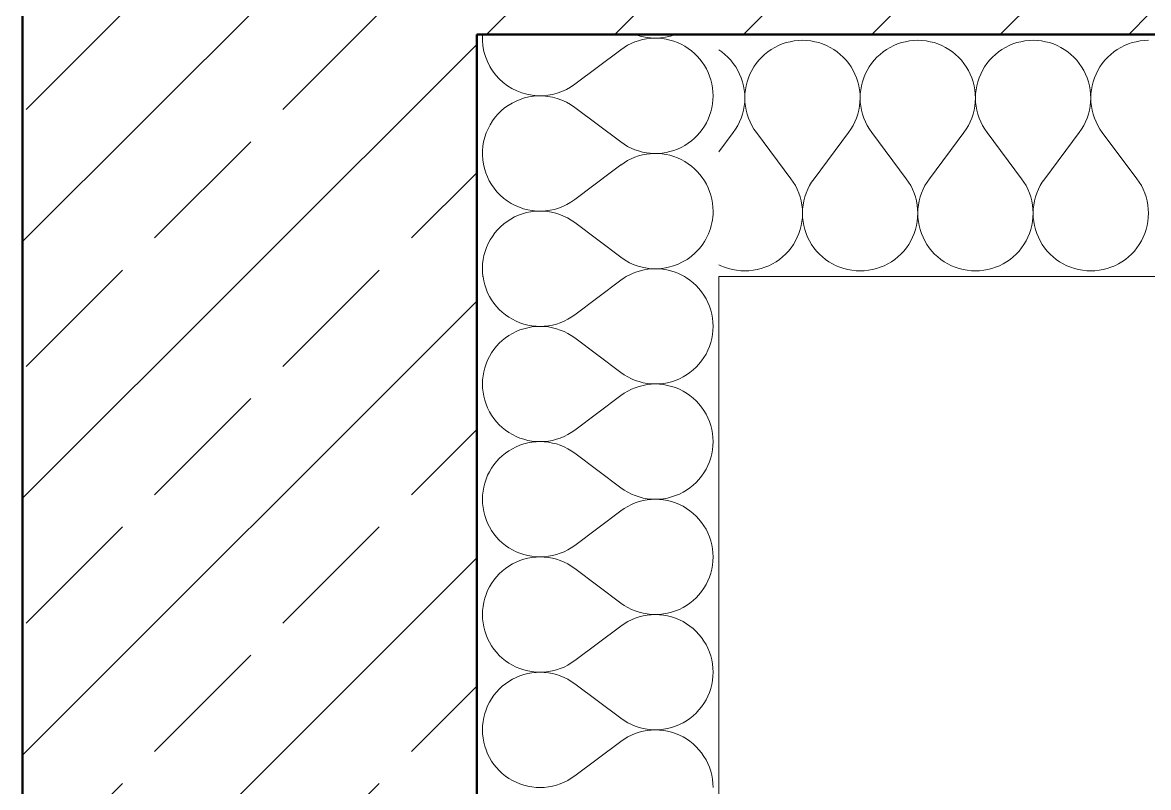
# Model space of a CAD drawing. Header units: centimetres. Extents: x 52.8 to 69.4, y 16.8 to 58.2.
# Drawn here: x 60.13 to 61.618, y 17.863 to 18.874 of the extents above; entities that cross this region are included whole.
import ezdxf
from ezdxf.xclip import XClip

# ---------------------------------------------------------------- set-up
doc = ezdxf.new("R2010")
doc.units = ezdxf.units.CM
doc.header["$MEASUREMENT"] = 0
doc.header["$XCLIPFRAME"] = 0
doc.set_wipeout_variables(frame=1)
for name, pattern in [('ML1_Strichlinie Eng Konstruktion', [0.225, 0.075, -0.15]), ('Strichlinie', [0.4, 0.3, -0.1]), ('Wipeout_Contour', [100, 0, -100])]:
    doc.linetypes.add(name, pattern=pattern)
for name, color, linetype in [('-2._Grundriss 2.UG_7_Decken.gfb', 7, 'Continuous'), ('-2._Grundriss 2.UG_7_Fassade.gfb', 7, 'Continuous'), ('-2._Grundriss 2.UG_7_Neubau_Wände massiv.gfb', 7, 'Continuous'), ('-2._Grundriss 2.UG_7_Unterdecken.gfb', 7, 'Continuous')]:
    doc.layers.add(name, color=color, linetype=linetype)
pattern_1 = [(45, (42.56998, 4.75838), (-0.1697056, 0.1697056), []), (45, (42.48513, 4.84323), (-0.1697056, 0.1697056), [0.18, -0.06])]

# ---------------------------------------------------------------- blocks, each defined once
blk = doc.blocks.new('*X306')
at = {"layer": '-2._Grundriss 2.UG_7_Fassade.gfb', "color": 8, "linetype": 'Continuous', "lineweight": 13, "ltscale": 10}
for p, q in [((60.8595, 18.7927), (60.9205, 18.8384)), ((60.8595, 18.7622), (60.9205, 18.7165)), ((60.9101, 18.6782), (60.9205, 18.686))]:
    blk.add_line(p, q, dxfattribs=at)
for centre, start, end in [((60.8138, 18.8536), 176.4167, 182.191), ((60.9662, 18.7774), 0, 126.8699), ((60.9662, 18.9298), 249.6359, 290.3641), ((60.8138, 18.8536), 267.809, 306.8699), ((60.8138, 18.7012), 53.1301, 92.1102), ((60.9662, 18.7774), 233.1301, 0), ((60.9662, 18.625), 0, 126.8699), ((60.9662, 18.625), 313.4805, 0)]:
    blk.add_arc(centre, 0.0762, start, end, dxfattribs=at)
blk = doc.blocks.new('*X307')
at = {"layer": '-2._Grundriss 2.UG_7_Fassade.gfb', "color": 8, "linetype": 'Continuous', "lineweight": 13, "ltscale": 10}
for p, q in [((60.8595, 18.6403), (60.9101, 18.6782)), ((60.8595, 18.6098), (60.9205, 18.5641))]:
    blk.add_line(p, q, dxfattribs=at)
for centre, start, end in [((60.8138, 18.8536), 182.191, 267.809), ((60.8138, 18.7012), 92.1102, 306.8699), ((60.8138, 18.5489), 53.1301, 187.9032), ((60.9662, 18.625), 233.1301, 313.4805), ((60.9662, 18.4727), 59.5985, 120.4015)]:
    blk.add_arc(centre, 0.0762, start, end, dxfattribs=at)
blk = doc.blocks.new('*X308')
at = {"layer": '-2._Grundriss 2.UG_7_Fassade.gfb', "color": 8, "linetype": 'Continuous', "lineweight": 13, "ltscale": 10}
for p, q in [((60.7383, 18.5384), (60.7384, 18.538)), ((60.7384, 18.538), (60.7393, 18.5327)), ((60.9249, 18.5367), (60.9205, 18.5336)), ((60.9277, 18.5384), (60.9249, 18.5367)), ((61.0073, 18.5368), (61.0046, 18.5384)), ((61.0118, 18.5337), (61.0073, 18.5368)), ((60.7393, 18.5327), (60.7407, 18.5274)), ((60.7407, 18.5274), (60.7424, 18.5222)), ((60.7424, 18.5222), (60.7445, 18.5172)), ((60.8595, 18.4879), (60.9205, 18.5336)), ((61.016, 18.5303), (61.0118, 18.5337)), ((61.02, 18.5266), (61.016, 18.5303)), ((61.0237, 18.5226), (61.02, 18.5266)), ((61.0272, 18.5183), (61.0237, 18.5226)), ((60.7445, 18.5172), (60.7469, 18.5123)), ((60.7469, 18.5123), (60.7497, 18.5076)), ((60.7497, 18.5076), (60.7528, 18.5032)), ((61.0303, 18.5139), (61.0272, 18.5183)), ((61.033, 18.5092), (61.0303, 18.5139)), ((61.0355, 18.5043), (61.033, 18.5092)), ((60.7528, 18.5032), (60.7562, 18.4989)), ((60.7562, 18.4989), (60.7599, 18.495)), ((60.7599, 18.495), (60.7639, 18.4913)), ((60.7639, 18.4913), (60.7682, 18.4878)), ((61.0376, 18.4993), (61.0355, 18.5043)), ((61.0393, 18.4941), (61.0376, 18.4993)), ((61.0406, 18.4889), (61.0393, 18.4941)), ((60.7682, 18.4878), (60.7726, 18.4847)), ((60.7726, 18.4847), (60.7773, 18.482)), ((60.7773, 18.482), (60.7822, 18.4795)), ((60.7822, 18.4795), (60.7872, 18.4775)), ((60.7872, 18.4775), (60.7924, 18.4757)), ((60.8353, 18.4758), (60.8405, 18.4775)), ((60.8405, 18.4775), (60.8455, 18.4796)), ((60.8455, 18.4796), (60.8504, 18.482)), ((60.8504, 18.482), (60.855, 18.4848)), ((60.855, 18.4848), (60.8595, 18.4879)), ((61.0416, 18.4835), (61.0406, 18.4889)), ((61.0422, 18.4781), (61.0416, 18.4835)), ((61.0424, 18.4727), (61.0422, 18.4781)), ((60.7773, 18.4634), (60.7726, 18.4606)), ((60.7822, 18.4658), (60.7773, 18.4634)), ((60.7872, 18.4679), (60.7822, 18.4658)), ((60.7924, 18.4696), (60.7872, 18.4679)), ((60.7924, 18.4757), (60.7976, 18.4744)), ((60.7976, 18.4709), (60.7924, 18.4696)), ((60.7976, 18.4744), (60.803, 18.4734)), ((60.803, 18.4719), (60.7976, 18.4709)), ((60.803, 18.4734), (60.8084, 18.4729)), ((60.8084, 18.4725), (60.803, 18.4719)), ((60.8084, 18.4729), (60.8138, 18.4727)), ((60.8138, 18.4727), (60.8084, 18.4725)), ((60.8138, 18.4727), (60.8193, 18.4729)), ((60.8193, 18.4725), (60.8138, 18.4727)), ((60.8193, 18.4729), (60.8247, 18.4734)), ((60.8247, 18.4719), (60.8193, 18.4725)), ((60.8247, 18.4734), (60.83, 18.4744)), ((60.83, 18.4709), (60.8247, 18.4719)), ((60.83, 18.4744), (60.8353, 18.4758)), ((60.8353, 18.4696), (60.83, 18.4709)), ((60.8405, 18.4678), (60.8353, 18.4696)), ((60.8455, 18.4658), (60.8405, 18.4678)), ((60.8504, 18.4633), (60.8455, 18.4658)), ((60.855, 18.4605), (60.8504, 18.4633)), ((61.0406, 18.4565), (61.0416, 18.4618)), ((61.0416, 18.4618), (61.0422, 18.4672)), ((61.0422, 18.4672), (61.0424, 18.4727)), ((60.7599, 18.4504), (60.7562, 18.4464)), ((60.7639, 18.4541), (60.7599, 18.4504)), ((60.7682, 18.4575), (60.7639, 18.4541)), ((60.7726, 18.4606), (60.7682, 18.4575)), ((60.8595, 18.4574), (60.855, 18.4605)), ((60.8595, 18.4574), (60.9205, 18.4117)), ((61.0376, 18.446), (61.0393, 18.4512)), ((61.0393, 18.4512), (61.0406, 18.4565)), ((60.7469, 18.433), (60.7445, 18.4281)), ((60.7497, 18.4377), (60.7469, 18.433)), ((60.7528, 18.4421), (60.7497, 18.4377)), ((60.7562, 18.4464), (60.7528, 18.4421)), ((61.0303, 18.4315), (61.033, 18.4361)), ((61.033, 18.4361), (61.0355, 18.441)), ((61.0355, 18.441), (61.0376, 18.446)), ((60.7407, 18.4179), (60.7393, 18.4127)), ((60.7424, 18.4231), (60.7407, 18.4179)), ((60.7445, 18.4281), (60.7424, 18.4231)), ((61.016, 18.4151), (61.02, 18.4188)), ((61.02, 18.4188), (61.0237, 18.4228)), ((61.0237, 18.4228), (61.0272, 18.427)), ((61.0272, 18.427), (61.0303, 18.4315)), ((60.7378, 18.4019), (60.7376, 18.3965)), ((60.7384, 18.4073), (60.7378, 18.4019)), ((60.7393, 18.4127), (60.7384, 18.4073)), ((60.9205, 18.4117), (60.9249, 18.4086)), ((60.9249, 18.4086), (60.9296, 18.4058)), ((60.9296, 18.4058), (60.9345, 18.4034)), ((60.9345, 18.4034), (60.9395, 18.4013)), ((60.9928, 18.4013), (60.9978, 18.4033)), ((60.9978, 18.4033), (61.0027, 18.4058)), ((61.0027, 18.4058), (61.0073, 18.4086)), ((61.0073, 18.4086), (61.0118, 18.4117)), ((61.0118, 18.4117), (61.016, 18.4151)), ((60.7376, 18.3965), (60.7378, 18.391)), ((60.7378, 18.391), (60.7384, 18.3856)), ((60.9296, 18.3871), (60.9249, 18.3843)), ((60.9345, 18.3896), (60.9296, 18.3871)), ((60.9395, 18.3916), (60.9345, 18.3896)), ((60.9395, 18.4013), (60.9446, 18.3996)), ((60.9446, 18.3934), (60.9395, 18.3916)), ((60.9446, 18.3996), (60.9499, 18.3982)), ((60.9499, 18.3947), (60.9446, 18.3934)), ((60.9499, 18.3982), (60.9553, 18.3973)), ((60.9553, 18.3957), (60.9499, 18.3947)), ((60.9553, 18.3973), (60.9607, 18.3967)), ((60.9607, 18.3963), (60.9553, 18.3957)), ((60.9607, 18.3967), (60.9661, 18.3965)), ((60.9661, 18.3965), (60.9607, 18.3963)), ((60.9661, 18.3965), (60.9716, 18.3967)), ((60.9716, 18.3963), (60.9661, 18.3965)), ((60.9716, 18.3967), (60.977, 18.3972)), ((60.977, 18.3957), (60.9716, 18.3963)), ((60.977, 18.3972), (60.9823, 18.3982)), ((60.9823, 18.3947), (60.977, 18.3957)), ((60.9823, 18.3982), (60.9876, 18.3995)), ((60.9876, 18.3934), (60.9823, 18.3947)), ((60.9876, 18.3995), (60.9928, 18.4013)), ((60.9928, 18.3917), (60.9876, 18.3934)), ((60.9978, 18.3896), (60.9928, 18.3917)), ((61.0027, 18.3872), (60.9978, 18.3896)), ((61.0073, 18.3844), (61.0027, 18.3872)), ((60.7384, 18.3856), (60.7393, 18.3803)), ((60.7393, 18.3803), (60.7407, 18.375)), ((60.7407, 18.375), (60.7424, 18.3698)), ((60.8595, 18.3355), (60.9205, 18.3812)), ((60.9249, 18.3843), (60.9205, 18.3812)), ((61.0118, 18.3813), (61.0073, 18.3844)), ((61.016, 18.3779), (61.0118, 18.3813)), ((61.02, 18.3742), (61.016, 18.3779)), ((61.0237, 18.3702), (61.02, 18.3742)), ((60.7424, 18.3698), (60.7445, 18.3648)), ((60.7445, 18.3648), (60.7469, 18.3599)), ((60.7469, 18.3599), (60.7497, 18.3553)), ((61.0272, 18.366), (61.0237, 18.3702)), ((61.0303, 18.3615), (61.0272, 18.366)), ((61.033, 18.3568), (61.0303, 18.3615)), ((60.7497, 18.3553), (60.7528, 18.3508)), ((60.7528, 18.3508), (60.7562, 18.3466)), ((60.7562, 18.3466), (60.7599, 18.3426)), ((60.7599, 18.3426), (60.7639, 18.3389)), ((61.0355, 18.3519), (61.033, 18.3568)), ((61.0376, 18.3469), (61.0355, 18.3519)), ((61.0393, 18.3418), (61.0376, 18.3469)), ((60.7639, 18.3389), (60.7682, 18.3355)), ((60.7682, 18.3355), (60.7726, 18.3324)), ((60.7726, 18.3324), (60.7773, 18.3296)), ((60.7773, 18.3296), (60.7822, 18.3272)), ((60.8455, 18.3272), (60.8504, 18.3296)), ((60.8504, 18.3296), (60.855, 18.3324)), ((60.855, 18.3324), (60.8595, 18.3355)), ((61.0406, 18.3365), (61.0393, 18.3418)), ((61.0416, 18.3311), (61.0406, 18.3365)), ((61.0422, 18.3257), (61.0416, 18.3311)), ((60.7822, 18.3134), (60.7773, 18.311)), ((60.7822, 18.3272), (60.7872, 18.3251)), ((60.7872, 18.3155), (60.7822, 18.3134)), ((60.7872, 18.3251), (60.7924, 18.3234)), ((60.7924, 18.3172), (60.7872, 18.3155)), ((60.7924, 18.3234), (60.7976, 18.322)), ((60.7976, 18.3186), (60.7924, 18.3172)), ((60.7976, 18.322), (60.803, 18.3211)), ((60.803, 18.3195), (60.7976, 18.3186)), ((60.803, 18.3211), (60.8084, 18.3205)), ((60.8084, 18.3201), (60.803, 18.3195)), ((60.8084, 18.3205), (60.8138, 18.3203)), ((60.8138, 18.3203), (60.8084, 18.3201)), ((60.8138, 18.3203), (60.8193, 18.3205)), ((60.8193, 18.3201), (60.8138, 18.3203)), ((60.8193, 18.3205), (60.8247, 18.3211)), ((60.8247, 18.3195), (60.8193, 18.3201)), ((60.8247, 18.3211), (60.83, 18.322)), ((60.83, 18.3185), (60.8247, 18.3195)), ((60.83, 18.322), (60.8353, 18.3234)), ((60.8353, 18.3172), (60.83, 18.3185)), ((60.8353, 18.3234), (60.8405, 18.3251)), ((60.8405, 18.3155), (60.8353, 18.3172)), ((60.8405, 18.3251), (60.8455, 18.3272)), ((60.8455, 18.3134), (60.8405, 18.3155)), ((60.8504, 18.3109), (60.8455, 18.3134)), ((61.0416, 18.3094), (61.0422, 18.3148)), ((61.0424, 18.3203), (61.0422, 18.3257)), ((61.0422, 18.3148), (61.0424, 18.3203)), ((60.7599, 18.298), (60.7562, 18.294)), ((60.7639, 18.3017), (60.7599, 18.298)), ((60.7682, 18.3051), (60.7639, 18.3017)), ((60.7726, 18.3082), (60.7682, 18.3051)), ((60.7773, 18.311), (60.7726, 18.3082)), ((60.855, 18.3082), (60.8504, 18.3109)), ((60.8595, 18.305), (60.855, 18.3082)), ((60.8595, 18.305), (60.9205, 18.2593)), ((61.0376, 18.2936), (61.0393, 18.2988)), ((61.0393, 18.2988), (61.0406, 18.3041)), ((61.0406, 18.3041), (61.0416, 18.3094)), ((60.7497, 18.2853), (60.7469, 18.2806)), ((60.7528, 18.2898), (60.7497, 18.2853)), ((60.7562, 18.294), (60.7528, 18.2898)), ((61.0303, 18.2791), (61.033, 18.2838)), ((61.033, 18.2838), (61.0355, 18.2886)), ((61.0355, 18.2886), (61.0376, 18.2936)), ((60.7424, 18.2707), (60.7407, 18.2656)), ((60.7445, 18.2758), (60.7424, 18.2707)), ((60.7469, 18.2806), (60.7445, 18.2758)), ((61.02, 18.2664), (61.0237, 18.2704)), ((61.0237, 18.2704), (61.0272, 18.2746)), ((61.0272, 18.2746), (61.0303, 18.2791)), ((60.7384, 18.2549), (60.7378, 18.2495)), ((60.7393, 18.2603), (60.7384, 18.2549)), ((60.7407, 18.2656), (60.7393, 18.2603)), ((60.9205, 18.2593), (60.9249, 18.2562)), ((60.9249, 18.2562), (60.9296, 18.2534)), ((60.9296, 18.2534), (60.9345, 18.251)), ((60.9978, 18.251), (61.0027, 18.2534)), ((61.0027, 18.2534), (61.0073, 18.2562)), ((61.0073, 18.2562), (61.0118, 18.2593)), ((61.0118, 18.2593), (61.016, 18.2627)), ((61.016, 18.2627), (61.02, 18.2664)), ((60.7378, 18.2495), (60.7376, 18.2441)), ((60.7376, 18.2441), (60.7378, 18.2387)), ((60.7378, 18.2387), (60.7384, 18.2332)), ((60.9345, 18.251), (60.9395, 18.2489)), ((60.9395, 18.2393), (60.9345, 18.2372)), ((60.9395, 18.2489), (60.9446, 18.2472)), ((60.9446, 18.241), (60.9395, 18.2393)), ((60.9446, 18.2472), (60.9499, 18.2458)), ((60.9499, 18.2423), (60.9446, 18.241)), ((60.9499, 18.2458), (60.9553, 18.2449)), ((60.9553, 18.2433), (60.9499, 18.2423)), ((60.9553, 18.2449), (60.9607, 18.2443)), ((60.9607, 18.2439), (60.9553, 18.2433)), ((60.9607, 18.2443), (60.9661, 18.2441)), ((60.9661, 18.2441), (60.9607, 18.2439)), ((60.9661, 18.2441), (60.9716, 18.2443)), ((60.9716, 18.2439), (60.9661, 18.2441)), ((60.9716, 18.2443), (60.977, 18.2449)), ((60.977, 18.2433), (60.9716, 18.2439)), ((60.977, 18.2449), (60.9823, 18.2458)), ((60.9823, 18.2424), (60.977, 18.2433)), ((60.9823, 18.2458), (60.9876, 18.2472)), ((60.9876, 18.241), (60.9823, 18.2424)), ((60.9876, 18.2472), (60.9928, 18.2489)), ((60.9928, 18.2393), (60.9876, 18.241)), ((60.9928, 18.2489), (60.9978, 18.251)), ((60.9978, 18.2372), (60.9928, 18.2393)), ((60.7384, 18.2332), (60.7393, 18.2279)), ((60.7393, 18.2279), (60.7407, 18.2226)), ((60.8595, 18.1831), (60.9205, 18.2289)), ((60.9249, 18.232), (60.9205, 18.2289)), ((60.9296, 18.2347), (60.9249, 18.232)), ((60.9345, 18.2372), (60.9296, 18.2347)), ((61.0027, 18.2348), (60.9978, 18.2372)), ((61.0073, 18.232), (61.0027, 18.2348)), ((61.0118, 18.2289), (61.0073, 18.232)), ((61.016, 18.2255), (61.0118, 18.2289)), ((61.02, 18.2218), (61.016, 18.2255)), ((60.7407, 18.2226), (60.7424, 18.2175)), ((60.7424, 18.2175), (60.7445, 18.2124)), ((60.7445, 18.2124), (60.7469, 18.2076)), ((61.0237, 18.2178), (61.02, 18.2218)), ((61.0272, 18.2136), (61.0237, 18.2178)), ((61.0303, 18.2091), (61.0272, 18.2136)), ((61.033, 18.2044), (61.0303, 18.2091)), ((60.7469, 18.2076), (60.7497, 18.2029)), ((60.7497, 18.2029), (60.7528, 18.1984)), ((60.7528, 18.1984), (60.7562, 18.1942)), ((60.7562, 18.1942), (60.7599, 18.1902)), ((61.0355, 18.1996), (61.033, 18.2044)), ((61.0376, 18.1945), (61.0355, 18.1996)), ((61.0393, 18.1894), (61.0376, 18.1945)), ((60.7599, 18.1902), (60.7639, 18.1865)), ((60.7639, 18.1865), (60.7682, 18.1831)), ((60.7682, 18.1831), (60.7726, 18.18)), ((60.7726, 18.18), (60.7773, 18.1772)), ((60.8504, 18.1773), (60.855, 18.18)), ((60.855, 18.18), (60.8595, 18.1831)), ((61.0406, 18.1841), (61.0393, 18.1894)), ((61.0416, 18.1787), (61.0406, 18.1841)), ((61.0422, 18.1733), (61.0416, 18.1787)), ((60.7773, 18.1772), (60.7822, 18.1748)), ((60.7822, 18.1748), (60.7872, 18.1727)), ((60.7872, 18.1727), (60.7924, 18.171)), ((60.7924, 18.1648), (60.7872, 18.1631)), ((60.7924, 18.171), (60.7976, 18.1696)), ((60.7976, 18.1662), (60.7924, 18.1648)), ((60.7976, 18.1696), (60.803, 18.1687)), ((60.803, 18.1671), (60.7976, 18.1662)), ((60.803, 18.1687), (60.8084, 18.1681)), ((60.8084, 18.1677), (60.803, 18.1671)), ((60.8084, 18.1681), (60.8138, 18.1679)), ((60.8138, 18.1679), (60.8084, 18.1677)), ((60.8138, 18.1679), (60.8193, 18.1681)), ((60.8193, 18.1677), (60.8138, 18.1679)), ((60.8193, 18.1681), (60.8247, 18.1687)), ((60.8247, 18.1671), (60.8193, 18.1677)), ((60.8247, 18.1687), (60.83, 18.1697)), ((60.83, 18.1661), (60.8247, 18.1671)), ((60.83, 18.1697), (60.8353, 18.171)), ((60.8353, 18.1648), (60.83, 18.1661)), ((60.8353, 18.171), (60.8405, 18.1727)), ((60.8405, 18.1631), (60.8353, 18.1648)), ((60.8405, 18.1727), (60.8455, 18.1748)), ((60.8455, 18.1748), (60.8504, 18.1773)), ((61.0424, 18.1679), (61.0422, 18.1733)), ((61.0422, 18.1625), (61.0424, 18.1679)), ((60.7639, 18.1493), (60.7599, 18.1456)), ((60.7682, 18.1527), (60.7639, 18.1493)), ((60.7726, 18.1558), (60.7682, 18.1527)), ((60.7773, 18.1586), (60.7726, 18.1558)), ((60.7822, 18.161), (60.7773, 18.1586)), ((60.7872, 18.1631), (60.7822, 18.161)), ((60.8455, 18.161), (60.8405, 18.1631)), ((60.8504, 18.1586), (60.8455, 18.161)), ((60.855, 18.1558), (60.8504, 18.1586)), ((60.8595, 18.1527), (60.855, 18.1558)), ((60.8595, 18.1527), (60.9205, 18.107)), ((61.0393, 18.1464), (61.0406, 18.1517)), ((61.0406, 18.1517), (61.0416, 18.1571)), ((61.0416, 18.1571), (61.0422, 18.1625)), ((60.7528, 18.1374), (60.7497, 18.1329)), ((60.7562, 18.1416), (60.7528, 18.1374)), ((60.7599, 18.1456), (60.7562, 18.1416)), ((61.033, 18.1314), (61.0355, 18.1362)), ((61.0355, 18.1362), (61.0376, 18.1413)), ((61.0376, 18.1413), (61.0393, 18.1464)), ((60.7445, 18.1234), (60.7424, 18.1183)), ((60.7469, 18.1282), (60.7445, 18.1234)), ((60.7497, 18.1329), (60.7469, 18.1282)), ((61.0237, 18.118), (61.0272, 18.1222)), ((61.0272, 18.1222), (61.0303, 18.1267)), ((61.0303, 18.1267), (61.033, 18.1314)), ((60.7393, 18.1079), (60.7384, 18.1026)), ((60.7407, 18.1132), (60.7393, 18.1079)), ((60.7424, 18.1183), (60.7407, 18.1132)), ((60.9205, 18.107), (60.9249, 18.1038)), ((61.0073, 18.1038), (61.0118, 18.1069)), ((61.0118, 18.1069), (61.016, 18.1103)), ((61.016, 18.1103), (61.02, 18.114)), ((61.02, 18.114), (61.0237, 18.118)), ((60.7378, 18.0971), (60.7376, 18.0917)), ((60.7376, 18.0917), (60.7378, 18.0863)), ((60.7384, 18.1026), (60.7378, 18.0971)), ((60.9249, 18.1038), (60.9296, 18.1011)), ((60.9296, 18.1011), (60.9345, 18.0986)), ((60.9345, 18.0986), (60.9395, 18.0965)), ((60.9395, 18.0965), (60.9446, 18.0948)), ((60.9446, 18.0948), (60.9499, 18.0935)), ((60.9499, 18.09), (60.9446, 18.0886)), ((60.9499, 18.0935), (60.9553, 18.0925)), ((60.9553, 18.0909), (60.9499, 18.09)), ((60.9553, 18.0925), (60.9607, 18.0919)), ((60.9607, 18.0915), (60.9553, 18.0909)), ((60.9607, 18.0919), (60.9661, 18.0917)), ((60.9661, 18.0917), (60.9607, 18.0915)), ((60.9661, 18.0917), (60.9716, 18.0919)), ((60.9716, 18.0915), (60.9661, 18.0917)), ((60.9716, 18.0919), (60.977, 18.0925)), ((60.977, 18.0909), (60.9716, 18.0915)), ((60.977, 18.0925), (60.9823, 18.0934)), ((60.9823, 18.09), (60.977, 18.0909)), ((60.9823, 18.0934), (60.9876, 18.0948)), ((60.9876, 18.0886), (60.9823, 18.09)), ((60.9876, 18.0948), (60.9928, 18.0965)), ((60.9928, 18.0965), (60.9978, 18.0986)), ((60.9978, 18.0986), (61.0027, 18.101)), ((61.0027, 18.101), (61.0073, 18.1038)), ((60.7378, 18.0863), (60.7384, 18.0809)), ((60.7384, 18.0809), (60.7393, 18.0755)), ((60.7393, 18.0755), (60.7407, 18.0702)), ((60.8595, 18.0308), (60.9205, 18.0765)), ((60.9249, 18.0796), (60.9205, 18.0765)), ((60.9296, 18.0824), (60.9249, 18.0796)), ((60.9345, 18.0848), (60.9296, 18.0824)), ((60.9395, 18.0869), (60.9345, 18.0848)), ((60.9446, 18.0886), (60.9395, 18.0869)), ((60.9928, 18.0869), (60.9876, 18.0886)), ((60.9978, 18.0848), (60.9928, 18.0869)), ((61.0027, 18.0824), (60.9978, 18.0848)), ((61.0073, 18.0796), (61.0027, 18.0824)), ((61.0118, 18.0765), (61.0073, 18.0796)), ((61.016, 18.0731), (61.0118, 18.0765)), ((60.7407, 18.0702), (60.7424, 18.0651)), ((60.7424, 18.0651), (60.7445, 18.06)), ((60.7445, 18.06), (60.7469, 18.0552)), ((61.02, 18.0694), (61.016, 18.0731)), ((61.0237, 18.0654), (61.02, 18.0694)), ((61.0272, 18.0612), (61.0237, 18.0654)), ((61.0303, 18.0567), (61.0272, 18.0612)), ((60.7469, 18.0552), (60.7497, 18.0505)), ((60.7497, 18.0505), (60.7528, 18.046)), ((60.7528, 18.046), (60.7562, 18.0418)), ((61.033, 18.052), (61.0303, 18.0567)), ((61.0355, 18.0472), (61.033, 18.052)), ((61.0376, 18.0422), (61.0355, 18.0472)), ((60.7562, 18.0418), (60.7599, 18.0378)), ((60.7599, 18.0378), (60.7639, 18.0341)), ((60.7639, 18.0341), (60.7682, 18.0307)), ((60.7682, 18.0307), (60.7726, 18.0276)), ((60.855, 18.0277), (60.8595, 18.0308)), ((61.0393, 18.037), (61.0376, 18.0422)), ((61.0406, 18.0317), (61.0393, 18.037)), ((61.0416, 18.0264), (61.0406, 18.0317)), ((60.7726, 18.0276), (60.7773, 18.0248)), ((60.7773, 18.0248), (60.7822, 18.0224)), ((60.7822, 18.0224), (60.7872, 18.0203)), ((60.7872, 18.0203), (60.7924, 18.0186)), ((60.7924, 18.0186), (60.7976, 18.0173)), ((60.7976, 18.0173), (60.803, 18.0163)), ((60.803, 18.0163), (60.8084, 18.0157)), ((60.8084, 18.0153), (60.803, 18.0148)), ((60.8084, 18.0157), (60.8138, 18.0155)), ((60.8138, 18.0155), (60.8084, 18.0153)), ((60.8138, 18.0155), (60.8193, 18.0157)), ((60.8193, 18.0153), (60.8138, 18.0155)), ((60.8193, 18.0157), (60.8247, 18.0163)), ((60.8247, 18.0147), (60.8193, 18.0153)), ((60.8247, 18.0163), (60.83, 18.0173)), ((60.83, 18.0173), (60.8353, 18.0186)), ((60.8353, 18.0186), (60.8405, 18.0203)), ((60.8405, 18.0203), (60.8455, 18.0224)), ((60.8455, 18.0224), (60.8504, 18.0249)), ((60.8504, 18.0249), (60.855, 18.0277)), ((61.0422, 18.021), (61.0416, 18.0264)), ((61.0424, 18.0155), (61.0422, 18.021)), ((61.0422, 18.0101), (61.0424, 18.0155)), ((60.7682, 18.0003), (60.7639, 17.9969)), ((60.7726, 18.0034), (60.7682, 18.0003)), ((60.7773, 18.0062), (60.7726, 18.0034)), ((60.7822, 18.0087), (60.7773, 18.0062)), ((60.7872, 18.0107), (60.7822, 18.0087)), ((60.7924, 18.0124), (60.7872, 18.0107)), ((60.7976, 18.0138), (60.7924, 18.0124)), ((60.803, 18.0148), (60.7976, 18.0138)), ((60.83, 18.0138), (60.8247, 18.0147)), ((60.8353, 18.0124), (60.83, 18.0138)), ((60.8405, 18.0107), (60.8353, 18.0124)), ((60.8455, 18.0086), (60.8405, 18.0107)), ((60.8504, 18.0062), (60.8455, 18.0086)), ((60.855, 18.0034), (60.8504, 18.0062)), ((60.8595, 18.0003), (60.855, 18.0034)), ((60.8595, 18.0003), (60.9205, 17.9546)), ((61.0406, 17.9993), (61.0416, 18.0047)), ((61.0416, 18.0047), (61.0422, 18.0101)), ((60.7562, 17.9892), (60.7528, 17.985)), ((60.7599, 17.9932), (60.7562, 17.9892)), ((60.7639, 17.9969), (60.7599, 17.9932)), ((61.0355, 17.9839), (61.0376, 17.9889)), ((61.0376, 17.9889), (61.0393, 17.994)), ((61.0393, 17.994), (61.0406, 17.9993)), ((60.7445, 17.971), (60.7424, 17.966)), ((60.7469, 17.9759), (60.7445, 17.971)), ((60.7497, 17.9805), (60.7469, 17.9759)), ((60.7528, 17.985), (60.7497, 17.9805)), ((61.0272, 17.9698), (61.0303, 17.9743)), ((61.0303, 17.9743), (61.033, 17.979)), ((61.033, 17.979), (61.0355, 17.9839)), ((60.7407, 17.9608), (60.7393, 17.9555)), ((60.7424, 17.966), (60.7407, 17.9608)), ((61.0118, 17.9545), (61.016, 17.9579)), ((61.016, 17.9579), (61.02, 17.9616)), ((61.02, 17.9616), (61.0237, 17.9656)), ((61.0237, 17.9656), (61.0272, 17.9698)), ((60.7378, 17.9448), (60.7376, 17.9393)), ((60.7384, 17.9502), (60.7378, 17.9448)), ((60.7393, 17.9555), (60.7384, 17.9502)), ((60.9205, 17.9546), (60.9249, 17.9515)), ((60.9249, 17.9515), (60.9296, 17.9487)), ((60.9296, 17.9487), (60.9345, 17.9462)), ((60.9345, 17.9462), (60.9395, 17.9442)), ((60.9395, 17.9442), (60.9446, 17.9424)), ((60.9446, 17.9424), (60.9499, 17.9411)), ((60.9499, 17.9411), (60.9553, 17.9401)), ((60.977, 17.9401), (60.9823, 17.9411)), ((60.9823, 17.9411), (60.9876, 17.9424)), ((60.9876, 17.9424), (60.9928, 17.9441)), ((60.9928, 17.9441), (60.9978, 17.9462)), ((60.9978, 17.9462), (61.0027, 17.9486)), ((61.0027, 17.9486), (61.0073, 17.9514)), ((61.0073, 17.9514), (61.0118, 17.9545)), ((60.7376, 17.9393), (60.7378, 17.9339)), ((60.7378, 17.9339), (60.7384, 17.9285)), ((60.7384, 17.9285), (60.7393, 17.9231)), ((60.9249, 17.9272), (60.9205, 17.9241)), ((60.9296, 17.93), (60.9249, 17.9272)), ((60.9345, 17.9324), (60.9296, 17.93)), ((60.9395, 17.9345), (60.9345, 17.9324)), ((60.9446, 17.9362), (60.9395, 17.9345)), ((60.9499, 17.9376), (60.9446, 17.9362)), ((60.9553, 17.9385), (60.9499, 17.9376)), ((60.9553, 17.9401), (60.9607, 17.9395)), ((60.9607, 17.9391), (60.9553, 17.9385)), ((60.9607, 17.9395), (60.9661, 17.9393)), ((60.9661, 17.9393), (60.9607, 17.9391)), ((60.9661, 17.9393), (60.9716, 17.9395)), ((60.9716, 17.9391), (60.9661, 17.9393)), ((60.9716, 17.9395), (60.977, 17.9401)), ((60.977, 17.9386), (60.9716, 17.9391)), ((60.9823, 17.9376), (60.977, 17.9386)), ((60.9876, 17.9363), (60.9823, 17.9376)), ((60.9928, 17.9345), (60.9876, 17.9363)), ((60.9978, 17.9325), (60.9928, 17.9345)), ((61.0027, 17.93), (60.9978, 17.9325)), ((61.0073, 17.9273), (61.0027, 17.93)), ((61.0118, 17.9242), (61.0073, 17.9273)), ((60.7393, 17.9231), (60.7407, 17.9179)), ((60.7407, 17.9179), (60.7424, 17.9127)), ((60.7424, 17.9127), (60.7445, 17.9077)), ((60.8595, 17.8784), (60.9205, 17.9241)), ((61.016, 17.9207), (61.0118, 17.9242)), ((61.02, 17.917), (61.016, 17.9207)), ((61.0237, 17.9131), (61.02, 17.917)), ((61.0272, 17.9088), (61.0237, 17.9131)), ((60.7445, 17.9077), (60.7469, 17.9028)), ((60.7469, 17.9028), (60.7497, 17.8981)), ((60.7497, 17.8981), (60.7528, 17.8937)), ((61.0303, 17.9043), (61.0272, 17.9088)), ((61.033, 17.8997), (61.0303, 17.9043)), ((61.0355, 17.8948), (61.033, 17.8997)), ((60.7528, 17.8937), (60.7562, 17.8894)), ((60.7562, 17.8894), (60.7599, 17.8854)), ((60.7599, 17.8854), (60.7639, 17.8817)), ((60.7639, 17.8817), (60.7682, 17.8783)), ((61.0376, 17.8898), (61.0355, 17.8948)), ((61.0393, 17.8846), (61.0376, 17.8898)), ((61.0406, 17.8793), (61.0393, 17.8846)), ((60.7682, 17.8783), (60.7726, 17.8752)), ((60.7726, 17.8752), (60.7773, 17.8724)), ((60.7773, 17.8724), (60.7822, 17.87)), ((60.7822, 17.87), (60.7872, 17.8679)), ((60.7872, 17.8679), (60.7924, 17.8662)), ((60.8353, 17.8662), (60.8405, 17.868)), ((60.8405, 17.868), (60.8455, 17.8701)), ((60.8455, 17.8701), (60.8504, 17.8725)), ((60.8504, 17.8725), (60.855, 17.8753)), ((60.855, 17.8753), (60.8595, 17.8784)), ((61.0416, 17.874), (61.0406, 17.8793)), ((61.0422, 17.8686), (61.0416, 17.874)), ((61.0424, 17.8631), (61.0422, 17.8686)), ((60.7924, 17.8662), (60.7976, 17.8649)), ((60.7976, 17.8649), (60.803, 17.8639)), ((60.803, 17.8639), (60.8084, 17.8633)), ((60.8084, 17.8633), (60.8138, 17.8631)), ((60.8138, 17.8631), (60.8193, 17.8633)), ((60.8193, 17.8633), (60.8247, 17.8639)), ((60.8247, 17.8639), (60.83, 17.8649)), ((60.83, 17.8649), (60.8353, 17.8662))]:
    blk.add_line(p, q, dxfattribs=at)
blk = doc.blocks.new('*X309')
at = {"layer": '-2._Grundriss 2.UG_7_Fassade.gfb', "color": 8, "linetype": 'Continuous', "lineweight": 13, "ltscale": 10}
for p, q in [((61.1443, 18.849), (61.139, 18.8477)), ((61.1496, 18.85), (61.1443, 18.849)), ((61.155, 18.8506), (61.1496, 18.85)), ((61.1605, 18.8508), (61.155, 18.8506)), ((61.1659, 18.8506), (61.1605, 18.8508)), ((61.1713, 18.85), (61.1659, 18.8506)), ((61.1767, 18.849), (61.1713, 18.85)), ((61.1819, 18.8477), (61.1767, 18.849)), ((61.2966, 18.849), (61.2914, 18.8477)), ((61.302, 18.85), (61.2966, 18.849)), ((61.3074, 18.8506), (61.302, 18.85)), ((61.3128, 18.8508), (61.3074, 18.8506)), ((61.3183, 18.8506), (61.3128, 18.8508)), ((61.3237, 18.85), (61.3183, 18.8506)), ((61.329, 18.849), (61.3237, 18.85)), ((61.3343, 18.8477), (61.329, 18.849)), ((61.449, 18.849), (61.4437, 18.8477)), ((61.4544, 18.85), (61.449, 18.849)), ((61.4598, 18.8506), (61.4544, 18.85)), ((61.4652, 18.8508), (61.4598, 18.8506)), ((61.4707, 18.8506), (61.4652, 18.8508)), ((61.4761, 18.85), (61.4707, 18.8506)), ((61.4814, 18.849), (61.4761, 18.85)), ((61.4867, 18.8477), (61.4814, 18.849)), ((61.6014, 18.849), (61.5961, 18.8477)), ((61.6068, 18.85), (61.6014, 18.849)), ((61.6122, 18.8506), (61.6068, 18.85)), ((61.6176, 18.8508), (61.6122, 18.8506)), ((61.0538, 18.8356), (61.05, 18.8382)), ((61.058, 18.8321), (61.0538, 18.8356)), ((61.1148, 18.8356), (61.1105, 18.8321)), ((61.1192, 18.8387), (61.1148, 18.8356)), ((61.1239, 18.8414), (61.1192, 18.8387)), ((61.1288, 18.8439), (61.1239, 18.8414)), ((61.1338, 18.846), (61.1288, 18.8439)), ((61.139, 18.8477), (61.1338, 18.846)), ((61.1871, 18.846), (61.1819, 18.8477)), ((61.1921, 18.8439), (61.1871, 18.846)), ((61.197, 18.8414), (61.1921, 18.8439)), ((61.2017, 18.8387), (61.197, 18.8414)), ((61.2061, 18.8356), (61.2017, 18.8387)), ((61.2104, 18.8321), (61.2061, 18.8356)), ((61.2672, 18.8356), (61.2629, 18.8321)), ((61.2716, 18.8387), (61.2672, 18.8356)), ((61.2763, 18.8414), (61.2716, 18.8387)), ((61.2812, 18.8439), (61.2763, 18.8414)), ((61.2862, 18.846), (61.2812, 18.8439)), ((61.2914, 18.8477), (61.2862, 18.846)), ((61.3395, 18.846), (61.3343, 18.8477)), ((61.3445, 18.8439), (61.3395, 18.846)), ((61.3494, 18.8414), (61.3445, 18.8439)), ((61.354, 18.8387), (61.3494, 18.8414)), ((61.3585, 18.8356), (61.354, 18.8387)), ((61.3627, 18.8321), (61.3585, 18.8356)), ((61.4195, 18.8356), (61.4153, 18.8321)), ((61.424, 18.8387), (61.4195, 18.8356)), ((61.4287, 18.8414), (61.424, 18.8387)), ((61.4336, 18.8439), (61.4287, 18.8414)), ((61.4386, 18.846), (61.4336, 18.8439)), ((61.4437, 18.8477), (61.4386, 18.846)), ((61.4919, 18.846), (61.4867, 18.8477)), ((61.4969, 18.8439), (61.4919, 18.846)), ((61.5017, 18.8414), (61.4969, 18.8439)), ((61.5064, 18.8387), (61.5017, 18.8414)), ((61.5109, 18.8356), (61.5064, 18.8387)), ((61.5151, 18.8321), (61.5109, 18.8356)), ((61.5719, 18.8356), (61.5677, 18.8321)), ((61.5764, 18.8387), (61.5719, 18.8356)), ((61.5811, 18.8414), (61.5764, 18.8387)), ((61.5859, 18.8439), (61.5811, 18.8414)), ((61.591, 18.846), (61.5859, 18.8439)), ((61.5961, 18.8477), (61.591, 18.846)), ((61.062, 18.8284), (61.058, 18.8321)), ((61.0657, 18.8244), (61.062, 18.8284)), ((61.0691, 18.8202), (61.0657, 18.8244)), ((61.0722, 18.8157), (61.0691, 18.8202)), ((61.0994, 18.8202), (61.0963, 18.8157)), ((61.1029, 18.8244), (61.0994, 18.8202)), ((61.1066, 18.8284), (61.1029, 18.8244)), ((61.1105, 18.8321), (61.1066, 18.8284)), ((61.2143, 18.8284), (61.2104, 18.8321)), ((61.2181, 18.8244), (61.2143, 18.8284)), ((61.2215, 18.8202), (61.2181, 18.8244)), ((61.2246, 18.8157), (61.2215, 18.8202)), ((61.2518, 18.8202), (61.2487, 18.8157)), ((61.2552, 18.8244), (61.2518, 18.8202)), ((61.2589, 18.8284), (61.2552, 18.8244)), ((61.2629, 18.8321), (61.2589, 18.8284)), ((61.3667, 18.8284), (61.3627, 18.8321)), ((61.3704, 18.8244), (61.3667, 18.8284)), ((61.3738, 18.8202), (61.3704, 18.8244)), ((61.3769, 18.8157), (61.3738, 18.8202)), ((61.4042, 18.8202), (61.4011, 18.8157)), ((61.4076, 18.8244), (61.4042, 18.8202)), ((61.4113, 18.8284), (61.4076, 18.8244)), ((61.4153, 18.8321), (61.4113, 18.8284)), ((61.5191, 18.8284), (61.5151, 18.8321)), ((61.5228, 18.8244), (61.5191, 18.8284)), ((61.5262, 18.8202), (61.5228, 18.8244)), ((61.5293, 18.8157), (61.5262, 18.8202)), ((61.5566, 18.8202), (61.5535, 18.8157)), ((61.56, 18.8244), (61.5566, 18.8202)), ((61.5637, 18.8284), (61.56, 18.8244)), ((61.5677, 18.8321), (61.5637, 18.8284)), ((61.075, 18.8111), (61.0722, 18.8157)), ((61.0774, 18.8062), (61.075, 18.8111)), ((61.0795, 18.8012), (61.0774, 18.8062)), ((61.0911, 18.8062), (61.0891, 18.8012)), ((61.0936, 18.8111), (61.0911, 18.8062)), ((61.0963, 18.8157), (61.0936, 18.8111)), ((61.2273, 18.8111), (61.2246, 18.8157)), ((61.2298, 18.8062), (61.2273, 18.8111)), ((61.2319, 18.8012), (61.2298, 18.8062)), ((61.2435, 18.8062), (61.2414, 18.8012)), ((61.246, 18.8111), (61.2435, 18.8062)), ((61.2487, 18.8157), (61.246, 18.8111)), ((61.3797, 18.8111), (61.3769, 18.8157)), ((61.3822, 18.8062), (61.3797, 18.8111)), ((61.3842, 18.8012), (61.3822, 18.8062)), ((61.3959, 18.8062), (61.3938, 18.8012)), ((61.3983, 18.8111), (61.3959, 18.8062)), ((61.4011, 18.8157), (61.3983, 18.8111)), ((61.5321, 18.8111), (61.5293, 18.8157)), ((61.5345, 18.8062), (61.5321, 18.8111)), ((61.5366, 18.8012), (61.5345, 18.8062)), ((61.5483, 18.8062), (61.5462, 18.8012)), ((61.5507, 18.8111), (61.5483, 18.8062)), ((61.5535, 18.8157), (61.5507, 18.8111)), ((61.0812, 18.796), (61.0795, 18.8012)), ((61.0825, 18.7907), (61.0812, 18.796)), ((61.0835, 18.7854), (61.0825, 18.7907)), ((61.086, 18.7907), (61.085, 18.7854)), ((61.0873, 18.796), (61.086, 18.7907)), ((61.0891, 18.8012), (61.0873, 18.796)), ((61.2336, 18.796), (61.2319, 18.8012)), ((61.2349, 18.7907), (61.2336, 18.796)), ((61.2359, 18.7854), (61.2349, 18.7907)), ((61.2384, 18.7907), (61.2374, 18.7854)), ((61.2397, 18.796), (61.2384, 18.7907)), ((61.2414, 18.8012), (61.2397, 18.796)), ((61.386, 18.796), (61.3842, 18.8012)), ((61.3873, 18.7907), (61.386, 18.796)), ((61.3883, 18.7854), (61.3873, 18.7907)), ((61.3908, 18.7907), (61.3898, 18.7854)), ((61.3921, 18.796), (61.3908, 18.7907)), ((61.3938, 18.8012), (61.3921, 18.796)), ((61.5383, 18.796), (61.5366, 18.8012)), ((61.5397, 18.7907), (61.5383, 18.796)), ((61.5406, 18.7854), (61.5397, 18.7907)), ((61.5431, 18.7907), (61.5422, 18.7854)), ((61.5445, 18.796), (61.5431, 18.7907)), ((61.5462, 18.8012), (61.5445, 18.796)), ((61.0841, 18.78), (61.0835, 18.7854)), ((61.0843, 18.7745), (61.0841, 18.78)), ((61.0841, 18.7691), (61.0843, 18.7745)), ((61.0845, 18.78), (61.0843, 18.7745)), ((61.0843, 18.7745), (61.0845, 18.7691)), ((61.085, 18.7854), (61.0845, 18.78)), ((61.2365, 18.78), (61.2359, 18.7854)), ((61.2364, 18.7691), (61.2366, 18.7745)), ((61.2366, 18.7745), (61.2365, 18.78)), ((61.2368, 18.78), (61.2366, 18.7745)), ((61.2366, 18.7745), (61.2368, 18.7691)), ((61.2374, 18.7854), (61.2368, 18.78)), ((61.3888, 18.78), (61.3883, 18.7854)), ((61.389, 18.7745), (61.3888, 18.78)), ((61.3888, 18.7691), (61.389, 18.7745)), ((61.3892, 18.78), (61.389, 18.7745)), ((61.389, 18.7745), (61.3892, 18.7691)), ((61.3898, 18.7854), (61.3892, 18.78)), ((61.5412, 18.78), (61.5406, 18.7854)), ((61.5414, 18.7745), (61.5412, 18.78)), ((61.5412, 18.7691), (61.5414, 18.7745)), ((61.5416, 18.78), (61.5414, 18.7745)), ((61.5414, 18.7745), (61.5416, 18.7691)), ((61.5422, 18.7854), (61.5416, 18.78)), ((61.0825, 18.7583), (61.0835, 18.7637)), ((61.0835, 18.7637), (61.0841, 18.7691)), ((61.0845, 18.7691), (61.085, 18.7637)), ((61.085, 18.7637), (61.086, 18.7583)), ((61.2349, 18.7583), (61.2359, 18.7637)), ((61.2359, 18.7637), (61.2364, 18.7691)), ((61.2368, 18.7691), (61.2374, 18.7637)), ((61.2374, 18.7637), (61.2384, 18.7583)), ((61.3873, 18.7583), (61.3882, 18.7637)), ((61.3882, 18.7637), (61.3888, 18.7691)), ((61.3892, 18.7691), (61.3898, 18.7637)), ((61.3898, 18.7637), (61.3908, 18.7583)), ((61.5397, 18.7583), (61.5406, 18.7637)), ((61.5406, 18.7637), (61.5412, 18.7691)), ((61.5416, 18.7691), (61.5422, 18.7637)), ((61.5422, 18.7637), (61.5432, 18.7583)), ((61.0774, 18.7429), (61.0794, 18.7479)), ((61.0794, 18.7479), (61.0812, 18.753)), ((61.0812, 18.753), (61.0825, 18.7583)), ((61.086, 18.7583), (61.0874, 18.753)), ((61.0874, 18.753), (61.0891, 18.7479)), ((61.0891, 18.7479), (61.0912, 18.7429)), ((61.2297, 18.7429), (61.2318, 18.7479)), ((61.2318, 18.7479), (61.2335, 18.753)), ((61.2335, 18.753), (61.2349, 18.7583)), ((61.2384, 18.7583), (61.2397, 18.753)), ((61.2397, 18.753), (61.2415, 18.7479)), ((61.2415, 18.7479), (61.2436, 18.7429)), ((61.3821, 18.7429), (61.3842, 18.7479)), ((61.3842, 18.7479), (61.3859, 18.753)), ((61.3859, 18.753), (61.3873, 18.7583)), ((61.3908, 18.7583), (61.3921, 18.753)), ((61.3921, 18.753), (61.3939, 18.7479)), ((61.3939, 18.7479), (61.3959, 18.7429)), ((61.5345, 18.7429), (61.5366, 18.7479)), ((61.5366, 18.7479), (61.5383, 18.753)), ((61.5383, 18.753), (61.5397, 18.7583)), ((61.5432, 18.7583), (61.5445, 18.753)), ((61.5445, 18.753), (61.5462, 18.7479)), ((61.5462, 18.7479), (61.5483, 18.7429)), ((61.069, 18.7289), (61.0721, 18.7333)), ((61.0721, 18.7333), (61.0749, 18.738)), ((61.0749, 18.738), (61.0774, 18.7429)), ((61.0912, 18.7429), (61.0936, 18.738)), ((61.0936, 18.738), (61.0964, 18.7333)), ((61.0964, 18.7333), (61.0995, 18.7289)), ((61.2214, 18.7289), (61.2245, 18.7333)), ((61.2245, 18.7333), (61.2273, 18.738)), ((61.2273, 18.738), (61.2297, 18.7429)), ((61.2436, 18.7429), (61.246, 18.738)), ((61.246, 18.738), (61.2488, 18.7333)), ((61.2488, 18.7333), (61.2519, 18.7289)), ((61.3738, 18.7289), (61.3769, 18.7333)), ((61.3769, 18.7333), (61.3797, 18.738)), ((61.3797, 18.738), (61.3821, 18.7429)), ((61.3959, 18.7429), (61.3984, 18.738)), ((61.3984, 18.738), (61.4012, 18.7333)), ((61.4012, 18.7333), (61.4043, 18.7289)), ((61.5262, 18.7289), (61.5293, 18.7333)), ((61.5293, 18.7333), (61.5321, 18.738)), ((61.5321, 18.738), (61.5345, 18.7429)), ((61.5483, 18.7429), (61.5508, 18.738)), ((61.5508, 18.738), (61.5535, 18.7333)), ((61.5535, 18.7333), (61.5566, 18.7289)), ((61.05, 18.7035), (61.069, 18.7289)), ((61.1452, 18.6679), (61.0995, 18.7289)), ((61.1757, 18.6679), (61.2214, 18.7289)), ((61.2976, 18.6679), (61.2519, 18.7289)), ((61.3281, 18.6679), (61.3738, 18.7289)), ((61.45, 18.6679), (61.4043, 18.7289)), ((61.4805, 18.6679), (61.5262, 18.7289)), ((61.6024, 18.6679), (61.5566, 18.7289)), ((61.1483, 18.6634), (61.1452, 18.6679)), ((61.1511, 18.6588), (61.1483, 18.6634)), ((61.1535, 18.6539), (61.1511, 18.6588)), ((61.1698, 18.6588), (61.1674, 18.6539)), ((61.1726, 18.6634), (61.1698, 18.6588)), ((61.1757, 18.6679), (61.1726, 18.6634)), ((61.3007, 18.6634), (61.2976, 18.6679)), ((61.3035, 18.6588), (61.3007, 18.6634)), ((61.3059, 18.6539), (61.3035, 18.6588)), ((61.3222, 18.6588), (61.3197, 18.6539)), ((61.325, 18.6634), (61.3222, 18.6588)), ((61.3281, 18.6679), (61.325, 18.6634)), ((61.4531, 18.6634), (61.45, 18.6679)), ((61.4559, 18.6588), (61.4531, 18.6634)), ((61.4583, 18.6539), (61.4559, 18.6588)), ((61.4746, 18.6588), (61.4721, 18.6539)), ((61.4773, 18.6634), (61.4746, 18.6588)), ((61.4805, 18.6679), (61.4773, 18.6634)), ((61.6055, 18.6634), (61.6024, 18.6679)), ((61.6082, 18.6588), (61.6055, 18.6634)), ((61.6107, 18.6539), (61.6082, 18.6588)), ((61.1556, 18.6489), (61.1535, 18.6539)), ((61.1574, 18.6437), (61.1556, 18.6489)), ((61.1587, 18.6384), (61.1574, 18.6437)), ((61.1636, 18.6437), (61.1622, 18.6384)), ((61.1653, 18.6489), (61.1636, 18.6437)), ((61.1674, 18.6539), (61.1653, 18.6489)), ((61.308, 18.6489), (61.3059, 18.6539)), ((61.3097, 18.6437), (61.308, 18.6489)), ((61.3111, 18.6384), (61.3097, 18.6437)), ((61.3159, 18.6437), (61.3146, 18.6384)), ((61.3177, 18.6489), (61.3159, 18.6437)), ((61.3197, 18.6539), (61.3177, 18.6489)), ((61.4604, 18.6489), (61.4583, 18.6539)), ((61.4621, 18.6437), (61.4604, 18.6489)), ((61.4635, 18.6384), (61.4621, 18.6437)), ((61.4683, 18.6437), (61.467, 18.6384)), ((61.47, 18.6489), (61.4683, 18.6437)), ((61.4721, 18.6539), (61.47, 18.6489)), ((61.6128, 18.6489), (61.6107, 18.6539)), ((61.6145, 18.6437), (61.6128, 18.6489)), ((61.6158, 18.6384), (61.6145, 18.6437)), ((61.1597, 18.6331), (61.1587, 18.6384)), ((61.1603, 18.6277), (61.1597, 18.6331)), ((61.1605, 18.6222), (61.1603, 18.6277)), ((61.1607, 18.6277), (61.1605, 18.6222)), ((61.1612, 18.6331), (61.1607, 18.6277)), ((61.1622, 18.6384), (61.1612, 18.6331)), ((61.3121, 18.6331), (61.3111, 18.6384)), ((61.3126, 18.6277), (61.3121, 18.6331)), ((61.3128, 18.6222), (61.3126, 18.6277)), ((61.313, 18.6277), (61.3128, 18.6222)), ((61.3136, 18.6331), (61.313, 18.6277)), ((61.3146, 18.6384), (61.3136, 18.6331)), ((61.4644, 18.6331), (61.4635, 18.6384)), ((61.465, 18.6277), (61.4644, 18.6331)), ((61.4652, 18.6222), (61.465, 18.6277)), ((61.4654, 18.6277), (61.4652, 18.6222)), ((61.466, 18.6331), (61.4654, 18.6277)), ((61.467, 18.6384), (61.466, 18.6331)), ((61.6168, 18.6331), (61.6158, 18.6384)), ((61.6174, 18.6277), (61.6168, 18.6331)), ((61.6176, 18.6222), (61.6174, 18.6277)), ((61.1587, 18.606), (61.1597, 18.6114)), ((61.1597, 18.6114), (61.1603, 18.6168)), ((61.1603, 18.6168), (61.1605, 18.6222)), ((61.1605, 18.6222), (61.1606, 18.6168)), ((61.1606, 18.6168), (61.1612, 18.6114)), ((61.1612, 18.6114), (61.1622, 18.606)), ((61.3111, 18.606), (61.3121, 18.6114)), ((61.3121, 18.6114), (61.3126, 18.6168)), ((61.3126, 18.6168), (61.3128, 18.6222)), ((61.3128, 18.6222), (61.313, 18.6168)), ((61.313, 18.6168), (61.3136, 18.6114)), ((61.3136, 18.6114), (61.3146, 18.606)), ((61.4635, 18.606), (61.4644, 18.6114)), ((61.4644, 18.6114), (61.465, 18.6168)), ((61.465, 18.6168), (61.4652, 18.6222)), ((61.4652, 18.6222), (61.4654, 18.6168)), ((61.4654, 18.6168), (61.466, 18.6114)), ((61.466, 18.6114), (61.4669, 18.606)), ((61.6159, 18.606), (61.6168, 18.6114)), ((61.6168, 18.6114), (61.6174, 18.6168)), ((61.6174, 18.6168), (61.6176, 18.6222)), ((61.1536, 18.5906), (61.1557, 18.5956)), ((61.1557, 18.5956), (61.1574, 18.6008)), ((61.1574, 18.6008), (61.1587, 18.606)), ((61.1622, 18.606), (61.1635, 18.6008)), ((61.1635, 18.6008), (61.1652, 18.5956)), ((61.1652, 18.5956), (61.1673, 18.5906)), ((61.306, 18.5906), (61.308, 18.5956)), ((61.308, 18.5956), (61.3098, 18.6008)), ((61.3098, 18.6008), (61.3111, 18.606)), ((61.3146, 18.606), (61.3159, 18.6008)), ((61.3159, 18.6008), (61.3176, 18.5956)), ((61.3176, 18.5956), (61.3197, 18.5906)), ((61.4583, 18.5906), (61.4604, 18.5956)), ((61.4604, 18.5956), (61.4621, 18.6008)), ((61.4621, 18.6008), (61.4635, 18.606)), ((61.4669, 18.606), (61.4683, 18.6008)), ((61.4683, 18.6008), (61.47, 18.5956)), ((61.47, 18.5956), (61.4721, 18.5906)), ((61.6107, 18.5906), (61.6128, 18.5956)), ((61.6128, 18.5956), (61.6145, 18.6008)), ((61.6145, 18.6008), (61.6159, 18.606)), ((61.1453, 18.5766), (61.1484, 18.581)), ((61.1484, 18.581), (61.1512, 18.5857)), ((61.1512, 18.5857), (61.1536, 18.5906)), ((61.1673, 18.5906), (61.1698, 18.5857)), ((61.1698, 18.5857), (61.1725, 18.581)), ((61.1725, 18.581), (61.1756, 18.5766)), ((61.2977, 18.5766), (61.3008, 18.581)), ((61.3008, 18.581), (61.3035, 18.5857)), ((61.3035, 18.5857), (61.306, 18.5906)), ((61.3197, 18.5906), (61.3221, 18.5857)), ((61.3221, 18.5857), (61.3249, 18.581)), ((61.3249, 18.581), (61.328, 18.5766)), ((61.45, 18.5766), (61.4531, 18.581)), ((61.4531, 18.581), (61.4559, 18.5857)), ((61.4559, 18.5857), (61.4583, 18.5906)), ((61.4721, 18.5906), (61.4745, 18.5857)), ((61.4745, 18.5857), (61.4773, 18.581)), ((61.4773, 18.581), (61.4804, 18.5766)), ((61.6024, 18.5766), (61.6055, 18.581)), ((61.6055, 18.581), (61.6083, 18.5857)), ((61.6083, 18.5857), (61.6107, 18.5906)), ((61.1342, 18.5646), (61.1382, 18.5683)), ((61.1382, 18.5683), (61.1419, 18.5723)), ((61.1419, 18.5723), (61.1453, 18.5766)), ((61.1756, 18.5766), (61.179, 18.5723)), ((61.179, 18.5723), (61.1828, 18.5683)), ((61.1828, 18.5683), (61.1867, 18.5646)), ((61.2866, 18.5646), (61.2905, 18.5683)), ((61.2905, 18.5683), (61.2942, 18.5723)), ((61.2942, 18.5723), (61.2977, 18.5766)), ((61.328, 18.5766), (61.3314, 18.5723)), ((61.3314, 18.5723), (61.3351, 18.5683)), ((61.3351, 18.5683), (61.3391, 18.5646)), ((61.4389, 18.5646), (61.4429, 18.5683)), ((61.4429, 18.5683), (61.4466, 18.5723)), ((61.4466, 18.5723), (61.45, 18.5766)), ((61.4804, 18.5766), (61.4838, 18.5723)), ((61.4838, 18.5723), (61.4875, 18.5683)), ((61.4875, 18.5683), (61.4915, 18.5646)), ((61.5913, 18.5646), (61.5953, 18.5683)), ((61.5953, 18.5683), (61.599, 18.5723)), ((61.599, 18.5723), (61.6024, 18.5766)), ((61.05, 18.5542), (61.0526, 18.5529)), ((61.0526, 18.5529), (61.0576, 18.5508)), ((61.0576, 18.5508), (61.0628, 18.5491)), ((61.1057, 18.5491), (61.1109, 18.5508)), ((61.1109, 18.5508), (61.1159, 18.5529)), ((61.1159, 18.5529), (61.1208, 18.5553)), ((61.1208, 18.5553), (61.1255, 18.5581)), ((61.1255, 18.5581), (61.1299, 18.5612)), ((61.1299, 18.5612), (61.1342, 18.5646)), ((61.1867, 18.5646), (61.191, 18.5612)), ((61.191, 18.5612), (61.1954, 18.5581)), ((61.1954, 18.5581), (61.2001, 18.5553)), ((61.2001, 18.5553), (61.205, 18.5529)), ((61.205, 18.5529), (61.21, 18.5508)), ((61.21, 18.5508), (61.2152, 18.5491)), ((61.2581, 18.5491), (61.2633, 18.5508)), ((61.2633, 18.5508), (61.2683, 18.5529)), ((61.2683, 18.5529), (61.2732, 18.5553)), ((61.2732, 18.5553), (61.2779, 18.5581)), ((61.2779, 18.5581), (61.2823, 18.5612)), ((61.2823, 18.5612), (61.2866, 18.5646)), ((61.3391, 18.5646), (61.3434, 18.5612)), ((61.3434, 18.5612), (61.3478, 18.5581)), ((61.3478, 18.5581), (61.3525, 18.5553)), ((61.3525, 18.5553), (61.3574, 18.5529)), ((61.3574, 18.5529), (61.3624, 18.5508)), ((61.3624, 18.5508), (61.3676, 18.5491)), ((61.4105, 18.5491), (61.4157, 18.5508)), ((61.4157, 18.5508), (61.4207, 18.5529)), ((61.4207, 18.5529), (61.4256, 18.5553)), ((61.4256, 18.5553), (61.4302, 18.5581)), ((61.4302, 18.5581), (61.4347, 18.5612)), ((61.4347, 18.5612), (61.4389, 18.5646)), ((61.4915, 18.5646), (61.4957, 18.5612)), ((61.4957, 18.5612), (61.5002, 18.5581)), ((61.5002, 18.5581), (61.5049, 18.5553)), ((61.5049, 18.5553), (61.5097, 18.5529)), ((61.5097, 18.5529), (61.5148, 18.5508)), ((61.5148, 18.5508), (61.5199, 18.5491)), ((61.5629, 18.5491), (61.568, 18.5508)), ((61.568, 18.5508), (61.5731, 18.5529)), ((61.5731, 18.5529), (61.5779, 18.5553)), ((61.5779, 18.5553), (61.5826, 18.5581)), ((61.5826, 18.5581), (61.5871, 18.5612)), ((61.5871, 18.5612), (61.5913, 18.5646)), ((61.0628, 18.5491), (61.0681, 18.5477)), ((61.0681, 18.5477), (61.0734, 18.5468)), ((61.0734, 18.5468), (61.0788, 18.5462)), ((61.0788, 18.5462), (61.0843, 18.546)), ((61.0843, 18.546), (61.0897, 18.5462)), ((61.0897, 18.5462), (61.0951, 18.5468)), ((61.0951, 18.5468), (61.1005, 18.5477)), ((61.1005, 18.5477), (61.1057, 18.5491)), ((61.2152, 18.5491), (61.2204, 18.5477)), ((61.2204, 18.5477), (61.2258, 18.5468)), ((61.2258, 18.5468), (61.2312, 18.5462)), ((61.2312, 18.5462), (61.2366, 18.546)), ((61.2366, 18.546), (61.2421, 18.5462)), ((61.2421, 18.5462), (61.2475, 18.5468)), ((61.2475, 18.5468), (61.2528, 18.5477)), ((61.2528, 18.5477), (61.2581, 18.5491)), ((61.3676, 18.5491), (61.3728, 18.5477)), ((61.3728, 18.5477), (61.3782, 18.5468)), ((61.3782, 18.5468), (61.3836, 18.5462)), ((61.3836, 18.5462), (61.389, 18.546)), ((61.389, 18.546), (61.3945, 18.5462)), ((61.3945, 18.5462), (61.3999, 18.5468)), ((61.3999, 18.5468), (61.4052, 18.5477)), ((61.4052, 18.5477), (61.4105, 18.5491)), ((61.5199, 18.5491), (61.5252, 18.5477)), ((61.5252, 18.5477), (61.5306, 18.5468)), ((61.5306, 18.5468), (61.536, 18.5462)), ((61.536, 18.5462), (61.5414, 18.546)), ((61.5414, 18.546), (61.5468, 18.5462)), ((61.5468, 18.5462), (61.5523, 18.5468)), ((61.5523, 18.5468), (61.5576, 18.5477)), ((61.5576, 18.5477), (61.5629, 18.5491))]:
    blk.add_line(p, q, dxfattribs=at)
blk = doc.blocks.new('Zeichnung_8_7', base_point=(42.57, 4.7584))
at = {"layer": '-2._Grundriss 2.UG_7_Decken.gfb', "color": 7, "linetype": 'Strichlinie', "lineweight": 13, "ltscale": 10, "flags": 128}
blk.add_lwpolyline([(69.4002, 18.8584), (60.73, 18.8584), (60.73, 16.7942)], dxfattribs=at)
at = {"layer": '-2._Grundriss 2.UG_7_Fassade.gfb', "color": 7, "linetype": 'Continuous', "lineweight": 13, "ltscale": 10, "flags": 128}
for points in [[(60.73, 18.8584), (61.05, 18.8584)], [(60.73, 18.8584), (60.73, 16.7942)], [(63.27, 18.8584), (61.05, 18.8584)], [(61.05, 16.7942), (61.05, 18.5384)], [(61.05, 18.5384), (63.27, 18.5384)]]:
    blk.add_lwpolyline(points, dxfattribs=at)
at = {"layer": '-2._Grundriss 2.UG_7_Unterdecken.gfb', "color": 7, "linetype": 'ML1_Strichlinie Eng Konstruktion', "lineweight": 18, "ltscale": 10, "flags": 128}
blk.add_lwpolyline([(62.53, 16.7942), (62.53, 16.8584), (68.43, 16.8584), (68.43, 18.8584), (60.73, 18.8584), (60.73, 16.7942)], dxfattribs=at)
at = {"layer": '-2._Grundriss 2.UG_7_Decken.gfb', "color": 7, "linetype": 'Continuous', "lineweight": 13, "ltscale": 10}
for name in ['*X306', '*X307', '*X309', '*X308']:
    blk.add_blockref(name, (0, 0), dxfattribs=at)
at = {"color": 254, "linetype": 'Wipeout_Contour', "lineweight": 0, "ltscale": 252.775555}
blk.add_wipeout([(60.13, 16.7942), (60.73, 16.7942), (60.73, 20.0584), (60.13, 20.0584)], dxfattribs=at).dxf.layer = '-2._Grundriss 2.UG_7_Neubau_Wände massiv.gfb'
at = {"layer": '-2._Grundriss 2.UG_7_Neubau_Wände massiv.gfb', "linetype": 'Continuous', "lineweight": 0, "true_color": 0x000000}
h = blk.add_hatch(dxfattribs=at)
h.set_pattern_fill('BETON__STAHLBETON_0007', color=18, style=0, pattern_type=2)
h.set_pattern_definition(pattern_1)
h.paths.add_polyline_path([(60.13, 16.7942), (60.73, 16.7942), (60.73, 20.0584), (60.13, 20.0584)])
at = {"layer": '-2._Grundriss 2.UG_7_Neubau_Wände massiv.gfb', "color": 7, "linetype": 'Continuous', "lineweight": 50, "ltscale": 10, "flags": 128}
for points in [[(60.13, 20.0584), (60.13, 16.7942)], [(60.73, 16.7942), (60.73, 18.8584)]]:
    blk.add_lwpolyline(points, dxfattribs=at)
at = {"color": 254, "linetype": 'Wipeout_Contour', "lineweight": 0, "ltscale": 259.265501}
blk.add_wipeout([(63.11, 19.4584), (60.73, 19.4584), (60.73, 18.8584), (63.11, 18.8584)], dxfattribs=at).dxf.layer = '-2._Grundriss 2.UG_7_Neubau_Wände massiv.gfb'
at = {"layer": '-2._Grundriss 2.UG_7_Neubau_Wände massiv.gfb', "linetype": 'Continuous', "lineweight": 0, "true_color": 0x000000}
h = blk.add_hatch(dxfattribs=at)
h.set_pattern_fill('BETON__STAHLBETON_0007', color=18, style=0, pattern_type=2)
h.set_pattern_definition(pattern_1)
h.paths.add_polyline_path([(63.11, 19.4584), (60.73, 19.4584), (60.73, 18.8584), (63.11, 18.8584)])
at = {"layer": '-2._Grundriss 2.UG_7_Neubau_Wände massiv.gfb', "color": 7, "linetype": 'Continuous', "lineweight": 50, "ltscale": 10, "flags": 128}
blk.add_lwpolyline([(60.73, 18.8584), (63.11, 18.8584)], dxfattribs=at)

msp = doc.modelspace()

# ---------------------------------------------------------------- block references
at = {"color": 7, "linetype": 'Continuous', "lineweight": 13, "ltscale": 10}
ref = msp.add_blockref('Zeichnung_8_7', (42.57, 4.7584), dxfattribs=at)
XClip(ref).set_block_clipping_path([(54.5300182444, 16.794228408), (69.4001759032, 38.3115296116)])

doc.saveas('drawing.dxf')
